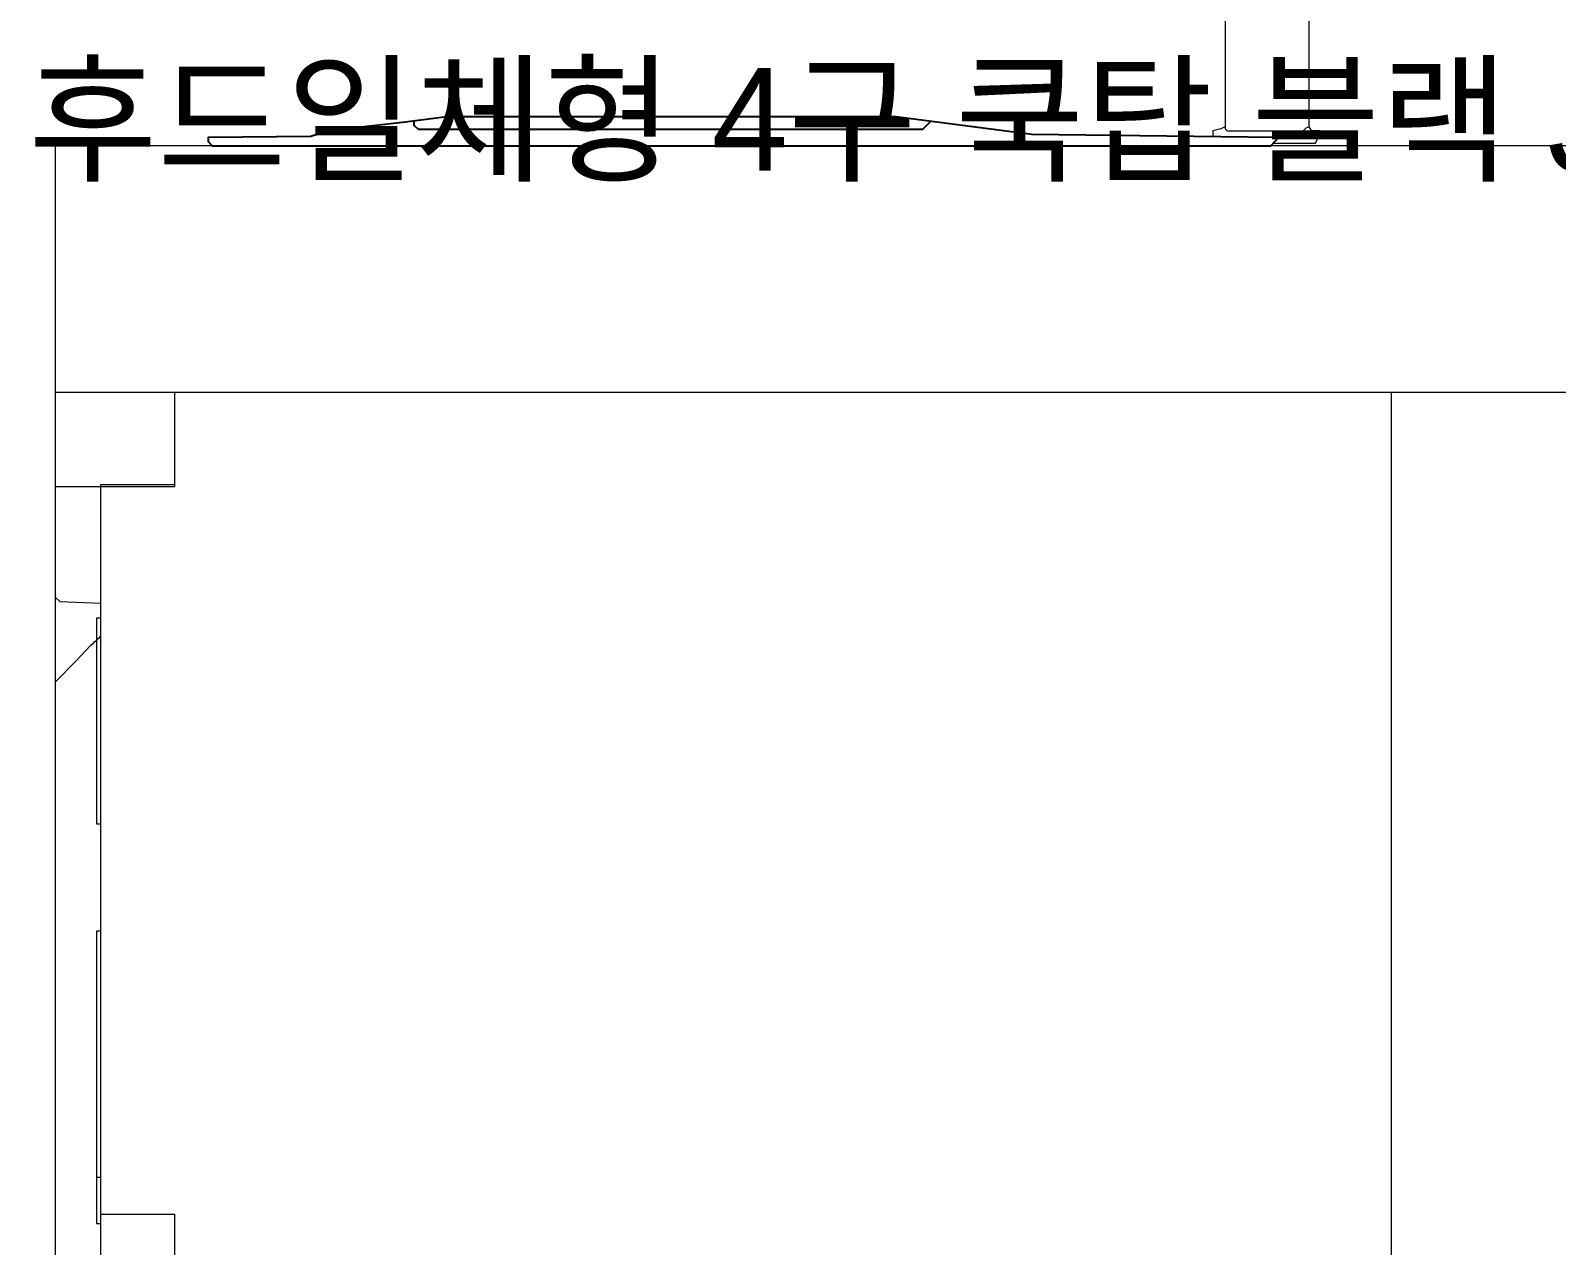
# Model space of a CAD drawing. Header units: millimetres. Extents: x 0 to 28440, y -12508 to -2066.
# Drawn here: x 15494 to 16236, y -11178 to -10587 of the extents above; entities that cross this region are included whole.
import ezdxf

# ---------------------------------------------------------------- set-up
doc = ezdxf.new("R2010")
doc.units = ezdxf.units.MM
for name, color, linetype, lineweight in [('DS-定制五金', 2, 'Continuous', 13), ('DS-定制台面', 4, 'Continuous', 13), ('DS-定制柜体', 4, 'Continuous', 13), ('SH-文字标注', 2, 'Continuous', 13)]:
    doc.layers.add(name, color=color, linetype=linetype, lineweight=lineweight)
doc.styles.add('T_7_Arial', font='', dxfattribs={"height": 62.5})
doc.styles.get('T_7_Arial').set_extended_font_data('Gothic A1')

# ---------------------------------------------------------------- blocks, each defined once
blk = doc.blocks.new('LEGEND_d7e2e849badd35b20153afb27b495678_1ac8429ec3b945f98543b5c13aaf8c21')
at = {"layer": 'DS-定制五金', "color": 134, "linetype": 'Continuous'}
for p, q in [((125.55, 386.11), (96.06, 376.51)), ((156.51, 387.88), (125.55, 386.11)), ((186.9, 381.7), (156.51, 387.88)), ((192, 380.26), (186.9, 381.7)), ((219.74, 367.61), (192, 380.26)), ((96.06, 376.51), (69.98, 359.71)), ((243.24, 348.2), (219.74, 367.61)), ((68, 358), (49.72, 331.59)), ((69.98, 359.71), (68, 358)), ((113.86, 355.42), (142.34, 361.55)), ((142.34, 361.55), (171.42, 359.75)), ((171.42, 359.75), (198.93, 350.14)), ((88.1, 341.8), (113.86, 355.42)), ((198.93, 350.14), (209.1, 344.2)), ((245.8, 344.92), (243.24, 348.2)), ((74.7, 323.69), (88.1, 341.8)), ((209.1, 344.2), (226.94, 326.78)), ((260.37, 318.91), (245.8, 344.92)), ((49.72, 331.59), (38.5, 301.5)), ((226.94, 326.78), (238.39, 304.63)), ((64.7, 298.1), (74.7, 323.69)), ((267.54, 289.97), (260.37, 318.91)), ((238.39, 304.63), (241.38, 292.08)), ((38.5, 301.5), (37.3, 295.9)), ((58.35, 274.91), (64.7, 298.1)), ((37.3, 295.9), (31.65, 275.09)), ((241.38, 292.08), (242.43, 284.05)), ((269.5, 247), (267.54, 289.97)), ((242.43, 284.05), (243.51, 257.99)), ((31.65, 275.09), (22.55, 219.04)), ((54.42, 257.94), (58.35, 274.91)), ((47.41, 209.93), (54.42, 257.94)), ((243.51, 257.99), (245, 136)), ((270, 138), (269.5, 247)), ((22.42, 217.94), (21, 207)), ((22.55, 219.04), (22.42, 217.94)), ((46.39, 204.15), (47.41, 209.93)), ((21, 207), (23, 205)), ((23, 205), (27.06, 204.42)), ((27.06, 204.42), (40, 202)), ((40, 202), (46.39, 204.15)), ((245, 136), (234.34, 124.67)), ((270.01, 137.84), (270, 138)), ((274.1, 132.2), (270.01, 137.84)), ((277, 130), (274.1, 132.2)), ((277.25, 129.2), (277, 130)), ((277.91, 128.61), (277.25, 129.2)), ((284.42, 117.09), (277.91, 128.61)), ((234.34, 124.67), (230.6, 109.58)), ((283.3, 103.9), (284.42, 117.09)), ((230.6, 109.58), (231, 105)), ((231, 105), (236.65, 93.91)), ((277, 91), (283.3, 103.9)), ((236.65, 93.91), (237, 91)), ((237, 91), (237, 27)), ((278, 90), (277, 91)), ((278, 27), (278, 90)), ((235, 26), (231, 25)), ((231, 25), (231, 22.16)), ((237, 27), (235, 26)), ((237, 27), (237, 26)), ((237, 26), (238, 25)), ((238, 25), (275, 25)), ((279, 25), (278, 27)), ((283, 25), (279, 25)), ((281, 19), (283.33, 24.13)), ((283.33, 24.13), (283, 25)), ((260.46, 19), (281, 19))]:
    blk.add_line(p, q, dxfattribs=at)
at = {"layer": 'DS-定制五金', "color": 134, "linetype": 'Continuous', "flags": 128}
for points in [[(252, 138), (252, 194), (260, 194), (261, 193), (261, 141), (260, 139)], [(245, 136), (252, 138), (260, 139), (266.92, 136.58), (270, 138)], [(256.1, 92.2), (257, 92), (269.19, 98.99), (275.73, 111.42), (276, 113), (268.89, 124), (256.77, 128.99), (253, 129), (242.96, 122.27), (239.11, 110.81), (243.05, 99.38), (253.14, 92.72), (256.1, 92.2)], [(237, 91), (253, 84), (269.55, 87.45), (275.1, 90.7), (277, 91)]]:
    blk.add_lwpolyline(points, dxfattribs=at)
at = {"layer": 'DS-定制五金', "color": 134, "linetype": 'Continuous'}
blk.add_ellipse((279.12, 22.06), major_axis=(0, 5.06), ratio=1, start_param=0.224023, end_param=0.951982, dxfattribs=at)
blk = doc.blocks.new('LEGEND_615d53b44a8d4421a517e7260bcf8469_0ea2afc0f7c841329a401475bc059a78')
at = {"layer": 'DS-定制五金', "color": 134, "linetype": 'Continuous'}
for p, q in [((34.47, 226.82), (34.72, 226.8)), ((470.28, 226.8), (470.53, 226.82))]:
    blk.add_line(p, q, dxfattribs=at)
blk = doc.blocks.new('LEGEND_953293f18ee7726aa09bb76cf57d91c6_3e65892476c2494f8949352c9f7041b3')
at = {"layer": 'DS-定制五金', "color": 134, "linetype": 'Continuous'}
for p, q in [((43.34, 839.48), (21.52, 839.48)), ((21.52, 839.48), (21.52, 787.81)), ((21.52, 787.81), (23.68, 785.66)), ((23.68, 785.66), (43.34, 784.96)), ((38.75, 765.21), (31.21, 757.68)), ((31.21, 757.68), (21.52, 747.99)), ((21.52, 747.99), (21.52, 116.23)), ((21.52, 116.23), (23.68, 114.08)), ((23.68, 114.08), (43.34, 114.08)), ((111.36, 113.71), (110.85, 35.52)), ((548.89, 89.33), (579.37, 113.71)), ((546.74, 35.52), (548.89, 89.33)), ((110.85, 35.52), (110.85, 21.52)), ((547.81, 23.68), (546.74, 35.52)), ((110.85, 21.52), (113.01, 19.37)), ((543.51, 19.37), (545.66, 21.52)), ((545.66, 21.52), (547.81, 23.68)), ((113.01, 19.37), (543.51, 19.37))]:
    blk.add_line(p, q, dxfattribs=at)
at = {"layer": 'DS-定制五金', "color": 134, "linetype": 'Continuous', "flags": 128}
blk.add_lwpolyline([(110.85, 35.52), (113.01, 34.44), (543.51, 34.44), (546.74, 35.52)], dxfattribs=at)
at = {"layer": 'DS-定制五金', "color": 134, "linetype": 'Continuous'}
blk.add_ellipse((-26.91, 840.91), major_axis=(0, 100.2), ratio=1, start_param=3.856045, end_param=3.918521, dxfattribs=at)
blk = doc.blocks.new('LEGEND_7c0056c56b8e161ebea1660e941a65e7_930a31b7334b47c79ad387476b0776b6')
at = {"color": 134, "linetype": 'Continuous', "flags": 128}
for points in [[(537, 19), (539, 21), (540, 22), (539, 23), (421.036246, 24.461911), (355, 33), (137, 33), (118.04878, 30.560976), (116.95122, 30.439024), (91.04878, 27.560976), (72.9, 24.2), (70.990392, 23.490008), (21, 23), (21, 21), (23, 19), (537, 19)], [(121, 31), (121, 29), (123, 27), (368, 27), (372, 31)]]:
    blk.add_lwpolyline(points, dxfattribs=at)

msp = doc.modelspace()

# ---------------------------------------------------------------- linework, layer by layer
at = {"layer": 'DS-定制台面', "color": 255, "linetype": 'Continuous'}
for p, q in [((15506.21, -10642.74), (15506.21, -10762.74)), ((16606.21, -10642.74), (15506.21, -10642.74)), ((15564.43, -10642.74), (15564.43, -10642.75)), ((15565.43, -10642.75), (15565.43, -10642.74)), ((15601.21, -10642.74), (15601.21, -10642.75)), ((15604.25, -10642.74), (15604.25, -10642.75)), ((15612.92, -10642.74), (15612.92, -10642.75)), ((15625.9, -10642.74), (15625.9, -10642.75)), ((15641.21, -10642.74), (15641.21, -10642.75)), ((16021.21, -10642.75), (16021.21, -10642.74)), ((16033.57, -10642.75), (16033.57, -10642.74)), ((16036.51, -10642.74), (16036.51, -10642.75)), ((16044.72, -10642.75), (16044.72, -10642.74)), ((16049.49, -10642.74), (16049.49, -10642.75)), ((16053.57, -10642.75), (16053.57, -10642.74)), ((16058.16, -10642.74), (16058.16, -10642.75)), ((16059.25, -10642.75), (16059.25, -10642.74)), ((16061.21, -10642.75), (16061.21, -10642.74)), ((15506.21, -10762.74), (16606.21, -10762.74))]:
    msp.add_line(p, q, dxfattribs=at)
at = {"layer": 'DS-定制柜体', "color": 255, "linetype": 'Continuous'}
for p, q in [((15506.21, -10762.74), (15506.21, -11662.74)), ((15564.21, -10762.74), (15564.21, -10808.74)), ((16156.21, -11562.74), (16156.21, -10762.74)), ((16172.21, -10762.74), (16172.21, -10762.75)), ((16176.21, -10762.75), (16176.21, -10762.74)), ((15564.21, -10807.74), (15528.21, -10807.74)), ((15528.21, -10807.74), (15528.21, -11025.08)), ((15564.21, -10808.74), (15528.21, -10808.74)), ((15528.21, -10808.74), (15528.21, -11162.74)), ((15528.22, -10872.74), (15526.21, -10872.74)), ((15526.21, -10872.74), (15526.21, -10972.74)), ((15526.22, -10957.74), (15526.21, -10957.74)), ((15526.21, -10972.74), (15528.22, -10972.74)), ((15528.22, -11025.07), (15526.21, -11025.07)), ((15526.21, -11025.07), (15526.21, -11144.74)), ((15526.22, -11067.24), (15526.21, -11067.24)), ((15526.21, -11067.24), (15526.21, -11167.24)), ((15526.21, -11144.74), (15528.22, -11144.74)), ((15528.21, -11144.73), (15528.21, -11225.25)), ((15528.21, -11162.74), (15564.21, -11162.74)), ((15564.21, -11162.74), (15564.21, -11208.74)), ((15526.21, -11167.24), (15528.22, -11167.24))]:
    msp.add_line(p, q, dxfattribs=at)

# ---------------------------------------------------------------- block references
at = {"color": 7, "xscale": 1.001926782273603}
msp.add_blockref('LEGEND_7c0056c56b8e161ebea1660e941a65e7_930a31b7334b47c79ad387476b0776b6', (15559.47, -10661.74), dxfattribs=at)
at = {"layer": 'DS-定制五金', "color": 7, "yscale": 1.0022162388369}
msp.add_blockref('LEGEND_d7e2e849badd35b20153afb27b495678_1ac8429ec3b945f98543b5c13aaf8c21', (15838.24, -10660.58), dxfattribs=at)
at = {"layer": 'DS-定制五金', "color": 7}
for name, p, xscale, yscale in [('LEGEND_615d53b44a8d4421a517e7260bcf8469_0ea2afc0f7c841329a401475bc059a78', (15579.25, -10870.63), 0.9978494623655914, 1.004807692307692), ('LEGEND_953293f18ee7726aa09bb76cf57d91c6_3e65892476c2494f8949352c9f7041b3', (15484.49, -11680.86), 1.008793761407002, 1.038894528427849)]:
    msp.add_blockref(name, p, dxfattribs=dict(at, xscale=xscale, yscale=yscale))

# ---------------------------------------------------------------- texts
at = {"layer": 'SH-文字标注', "color": 2, "insert": (15843.01, -10632.61), "char_height": 50, "attachment_point": 5, "line_spacing_factor": 0.8, "style": 'T_7_Arial'}
msp.add_mtext('스트로만 후드일체형 4구 쿡탑 블랙 JJ-HI01', dxfattribs=at)

doc.saveas('drawing.dxf')
